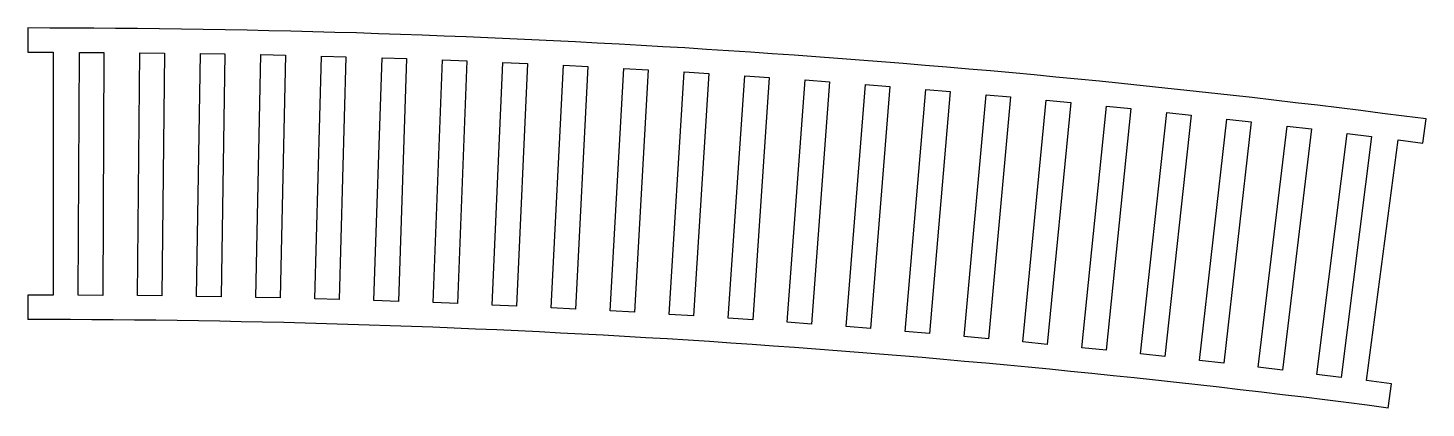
# Model space of a CAD drawing. Header units: millimetres. Extents: x -167 to 167, y -45 to 45.
import ezdxf

# ---------------------------------------------------------------- set-up
doc = ezdxf.new("R2010")
doc.units = ezdxf.units.MM
doc.layers.add('CUTOUTS', color=1, linetype='CONTINUOUS')
doc.layers.add('PERIMETER', color=5, linetype='CONTINUOUS')

msp = doc.modelspace()

# ---------------------------------------------------------------- linework, layer by layer
at = {"layer": 'CUTOUTS'}
for p, q in [((-155.14, -18.47), (-154.86, 39.58)), ((-154.86, 39.58), (-149.01, 39.55)), ((-149.01, 39.55), (-149.29, -18.5)), ((-140.99, -18.56), (-140.38, 39.49)), ((-140.38, 39.49), (-134.53, 39.43)), ((-134.53, 39.43), (-135.14, -18.62)), ((-126.85, -18.73), (-125.91, 39.31)), ((-125.91, 39.31), (-120.06, 39.21)), ((-120.06, 39.21), (-121, -18.83)), ((-112.71, -18.99), (-111.44, 39.05)), ((-111.44, 39.05), (-105.59, 38.92)), ((-105.59, 38.92), (-106.86, -19.11)), ((-98.57, -19.32), (-96.97, 38.71)), ((-96.97, 38.71), (-91.12, 38.54)), ((-91.12, 38.54), (-92.73, -19.48)), ((-84.44, -19.74), (-82.5, 38.28)), ((-82.5, 38.28), (-76.65, 38.09)), ((-76.65, 38.09), (-78.59, -19.93)), ((-70.3, -20.23), (-68.03, 37.77)), ((-68.03, 37.77), (-62.19, 37.54)), ((-62.19, 37.54), (-64.46, -20.46)), ((-56.17, -20.81), (-53.57, 37.18)), ((-53.57, 37.18), (-47.73, 36.92)), ((-47.73, 36.92), (-50.33, -21.07)), ((-42.05, -21.47), (-39.11, 36.51)), ((-39.11, 36.51), (-33.27, 36.21)), ((-33.27, 36.21), (-36.2, -21.76)), ((-27.92, -22.21), (-24.66, 35.75)), ((-24.66, 35.75), (-18.82, 35.42)), ((-18.82, 35.42), (-22.08, -22.54)), ((-13.8, -23.03), (-10.21, 34.91)), ((-10.21, 34.91), (-4.37, 34.55)), ((-4.37, 34.55), (-7.97, -23.39)), ((0.31, -23.93), (4.24, 33.99)), ((4.24, 33.99), (10.08, 33.59)), ((10.08, 33.59), (6.15, -24.32)), ((14.42, -24.91), (18.68, 32.98)), ((18.68, 32.98), (24.51, 32.56)), ((24.51, 32.56), (20.25, -25.34)), ((28.52, -25.97), (33.11, 31.9)), ((33.11, 31.9), (38.94, 31.43)), ((38.94, 31.43), (34.35, -26.43)), ((42.62, -27.11), (47.54, 30.73)), ((47.54, 30.73), (53.37, 30.23)), ((53.37, 30.23), (48.44, -27.61)), ((56.7, -28.34), (61.96, 29.47)), ((61.96, 29.47), (67.79, 28.95)), ((67.79, 28.95), (62.53, -28.87)), ((70.79, -29.64), (76.37, 28.14)), ((76.37, 28.14), (82.2, 27.58)), ((82.2, 27.58), (76.61, -30.2)), ((84.86, -31.03), (90.78, 26.72)), ((96.6, 26.13), (90.68, -31.62)), ((90.78, 26.72), (96.6, 26.13)), ((98.93, -32.49), (105.18, 25.22)), ((110.99, 24.59), (104.74, -33.12)), ((105.18, 25.22), (110.99, 24.59)), ((112.99, -34.04), (119.56, 23.64)), ((119.56, 23.64), (125.38, 22.98)), ((125.38, 22.98), (118.8, -34.7)), ((127.03, -35.66), (133.94, 21.98)), ((139.75, 21.28), (132.84, -36.36)), ((133.94, 21.98), (139.75, 21.28)), ((141.07, -37.37), (148.31, 20.23)), ((148.31, 20.23), (154.11, 19.5)), ((154.11, 19.5), (146.88, -38.1)), ((-149.29, -18.5), (-155.14, -18.47)), ((-135.14, -18.62), (-140.99, -18.56)), ((-121, -18.83), (-126.85, -18.73)), ((-106.86, -19.11), (-112.71, -18.99)), ((-92.73, -19.48), (-98.57, -19.32)), ((-78.59, -19.93), (-84.44, -19.74)), ((-64.46, -20.46), (-70.3, -20.23)), ((-50.33, -21.07), (-56.17, -20.81)), ((-36.2, -21.76), (-42.05, -21.47)), ((-22.08, -22.54), (-27.92, -22.21)), ((-7.97, -23.39), (-13.8, -23.03)), ((6.15, -24.32), (0.31, -23.93)), ((20.25, -25.34), (14.42, -24.91)), ((34.35, -26.43), (28.52, -25.97)), ((48.44, -27.61), (42.62, -27.11)), ((62.53, -28.87), (56.7, -28.34)), ((76.61, -30.2), (70.79, -29.64)), ((90.68, -31.62), (84.86, -31.03)), ((104.74, -33.12), (98.93, -32.49)), ((118.8, -34.7), (112.99, -34.04)), ((132.84, -36.36), (127.03, -35.66)), ((146.88, -38.1), (141.07, -37.37))]:
    msp.add_line(p, q, dxfattribs=at)
at = {"layer": 'PERIMETER'}
for p, q in [((-167.17, 45.41), (-167.17, 39.6)), ((-167.17, 39.6), (-161.17, 39.6)), ((-161.17, 39.6), (-161.17, -18.45)), ((166.43, 17.91), (167.18, 23.67)), ((152.96, -38.88), (160.48, 18.68)), ((160.48, 18.68), (166.43, 17.91)), ((-161.17, -18.45), (-167.17, -18.45)), ((-167.17, -18.45), (-167.17, -24.27)), ((158.91, -39.65), (152.96, -38.88)), ((158.16, -45.42), (158.91, -39.65))]:
    msp.add_line(p, q, dxfattribs=at)
for radius, start, end in [(2580.98, 82.5585, 90.00166), (2511.3, 82.55845, 90.00171)]:
    msp.add_arc((-167.09, -2535.57), radius, start, end, dxfattribs=at)

doc.saveas('drawing.dxf')
